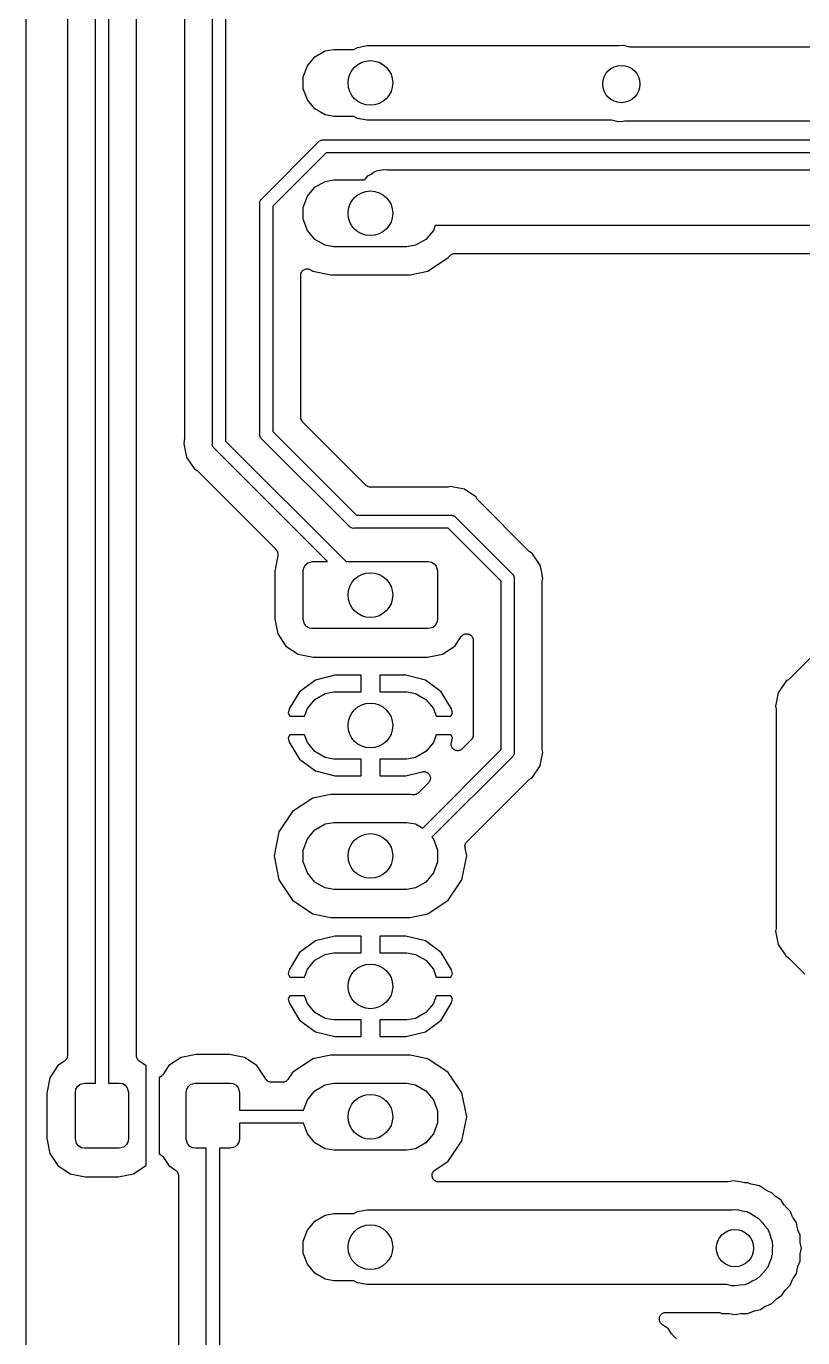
# Model space of a CAD drawing. Extents: x 82 to 161, y -171 to -33.
# Drawn here: x 82.33 to 103.17, y -133.09 to -97.89 of the extents above; entities that cross this region are included whole.
import ezdxf

# ---------------------------------------------------------------- set-up
doc = ezdxf.new("R2010")
doc.units = 0
doc.header["$MEASUREMENT"] = 0
doc.layers.add('BLACK', color=7, linetype='CONTINUOUS')

msp = doc.modelspace()

# ---------------------------------------------------------------- linework, layer by layer
at = {"layer": 'BLACK', "linetype": 'CONTINUOUS'}
for p, q in [((82.334, -170.411), (82.334, -33.6779)), ((84.1895, -126.252), (84.1895, -93.204)), ((84.5395, -93.204), (84.5395, -126.252)), ((85.2895, -125.521), (85.2895, -93.8506)), ((83.4395, -94.0203), (83.4395, -125.521)), ((86.578, -97.0259), (86.578, -108.985)), ((87.328, -109.085), (87.328, -96.9252)), ((87.678, -96.9901), (87.678, -109.021)), ((90.0796, -98.7102), (90.3544, -98.5515)), ((90.3544, -98.5515), (90.5883, -98.5103)), ((90.5883, -98.5103), (91.1258, -98.5103)), ((91.1258, -98.5103), (91.2197, -98.4561)), ((91.2197, -98.4561), (91.4795, -98.4103)), ((91.4795, -98.4103), (98.2236, -98.4103)), ((98.2236, -98.4103), (98.3558, -98.3987)), ((98.3558, -98.3987), (98.4839, -98.4331)), ((98.4839, -98.4331), (98.529, -98.441)), ((98.529, -98.441), (105.994, -98.441)), ((89.8756, -98.9533), (90.0796, -98.7102)), ((89.767, -99.2516), (89.8756, -98.9533)), ((89.767, -99.569), (89.767, -99.2516)), ((89.8756, -99.8672), (89.767, -99.569)), ((90.0796, -100.11), (89.8756, -99.8672)), ((90.3544, -100.269), (90.0796, -100.11)), ((90.5883, -100.31), (90.3544, -100.269)), ((91.1258, -100.31), (90.5883, -100.31)), ((91.2197, -100.364), (91.1258, -100.31)), ((91.4795, -100.41), (91.2197, -100.364)), ((98.0363, -100.41), (91.4795, -100.41)), ((98.0814, -100.418), (98.0363, -100.41)), ((98.2095, -100.453), (98.0814, -100.418)), ((98.254, -100.449), (98.2095, -100.453)), ((98.298, -100.456), (98.254, -100.449)), ((98.3855, -100.441), (98.298, -100.456)), ((106.3, -100.441), (98.3855, -100.441)), ((88.6547, -102.518), (90.1775, -100.996)), ((90.1775, -100.996), (90.1924, -100.978)), ((90.1924, -100.978), (90.2125, -100.966)), ((90.2125, -100.966), (90.2315, -100.953)), ((90.2315, -100.953), (90.239, -100.951)), ((90.239, -100.951), (90.2458, -100.947)), ((90.2458, -100.947), (90.2687, -100.943)), ((90.2687, -100.943), (90.2911, -100.937)), ((90.2911, -100.937), (90.3142, -100.939)), ((90.3142, -100.939), (111.166, -100.939)), ((90.3791, -101.289), (88.948, -102.72)), ((111.23, -101.289), (90.3791, -101.289)), ((90.0796, -102.21), (90.3544, -102.052)), ((90.3544, -102.052), (90.5883, -102.01)), ((90.5883, -102.01), (91.4063, -102.01)), ((91.4063, -102.01), (91.4348, -101.982)), ((91.4348, -101.982), (91.4988, -101.906)), ((91.4988, -101.906), (91.5849, -101.856)), ((91.5849, -101.856), (91.6664, -101.799)), ((91.6664, -101.799), (91.6988, -101.79)), ((91.6988, -101.79), (91.7278, -101.773)), ((91.7278, -101.773), (91.8258, -101.756)), ((91.8258, -101.756), (91.9219, -101.73)), ((91.9219, -101.73), (92.021, -101.739)), ((92.021, -101.739), (106.023, -101.739)), ((89.8756, -102.453), (90.0796, -102.21)), ((88.596, -102.632), (88.602, -102.61)), ((88.598, -102.655), (88.596, -102.632)), ((88.598, -108.831), (88.598, -102.655)), ((88.602, -102.61), (88.606, -102.587)), ((88.606, -102.587), (88.6099, -102.58)), ((88.6099, -102.58), (88.612, -102.572)), ((88.612, -102.572), (88.6253, -102.553)), ((88.6253, -102.553), (88.6369, -102.533)), ((88.6369, -102.533), (88.6547, -102.518)), ((88.948, -102.72), (88.948, -108.767)), ((89.767, -102.752), (89.8756, -102.453)), ((89.767, -103.069), (89.767, -102.752)), ((89.8756, -103.367), (89.767, -103.069)), ((90.0796, -103.61), (89.8756, -103.367)), ((93.2584, -103.367), (93.0544, -103.61)), ((93.3051, -103.239), (93.2584, -103.367)), ((104.707, -103.239), (93.3051, -103.239)), ((90.3544, -103.769), (90.0796, -103.61)), ((90.5883, -103.81), (90.3544, -103.769)), ((92.5457, -103.81), (90.5883, -103.81)), ((92.7796, -103.769), (92.5457, -103.81)), ((93.0544, -103.61), (92.7796, -103.769)), ((93.1108, -104.465), (93.6566, -104.1)), ((93.6566, -104.1), (93.6787, -104.067)), ((93.6787, -104.067), (93.6958, -104.049)), ((93.6958, -104.049), (93.7117, -104.03)), ((93.7117, -104.03), (93.7167, -104.027)), ((93.7167, -104.027), (93.7207, -104.023)), ((93.7207, -104.023), (93.7429, -104.012)), ((93.7429, -104.012), (93.7643, -104)), ((93.7643, -104), (93.77, -103.999)), ((93.77, -103.999), (93.7752, -103.996)), ((93.7752, -103.996), (93.7998, -103.993)), ((93.7998, -103.993), (93.8242, -103.989)), ((93.8242, -103.989), (104.203, -103.989)), ((89.6984, -104.563), (89.7043, -104.539)), ((89.7043, -104.539), (89.7086, -104.515)), ((89.7086, -104.515), (89.7114, -104.51)), ((89.7114, -104.51), (89.7128, -104.504)), ((89.7128, -104.504), (89.7266, -104.484)), ((89.7266, -104.484), (89.7389, -104.462)), ((89.7389, -104.462), (89.7434, -104.458)), ((89.7434, -104.458), (89.7466, -104.454)), ((89.7466, -104.454), (89.7665, -104.439)), ((89.7665, -104.439), (89.7855, -104.423)), ((89.7855, -104.423), (89.7909, -104.421)), ((89.7909, -104.421), (89.7956, -104.418)), ((89.7956, -104.418), (89.8194, -104.411)), ((89.8194, -104.411), (89.8426, -104.402)), ((89.8426, -104.402), (89.8484, -104.402)), ((89.8484, -104.402), (89.8539, -104.401)), ((89.8539, -104.401), (89.8786, -104.402)), ((89.8786, -104.402), (89.9034, -104.402)), ((89.9034, -104.402), (89.9088, -104.404)), ((89.9088, -104.404), (89.9146, -104.405)), ((89.9146, -104.405), (89.9373, -104.415)), ((89.9373, -104.415), (89.9605, -104.423)), ((89.9605, -104.423), (89.9649, -104.427)), ((89.9649, -104.427), (89.9702, -104.429)), ((89.9702, -104.429), (90.0232, -104.465)), ((90.0232, -104.465), (90.5045, -104.56)), ((92.6295, -104.56), (93.1108, -104.465)), ((89.698, -104.575), (89.699, -104.569)), ((89.698, -108.383), (89.698, -104.575)), ((89.699, -104.569), (89.6984, -104.563)), ((90.5045, -104.56), (92.6295, -104.56)), ((89.6993, -108.391), (89.698, -108.383)), ((89.6987, -108.399), (89.6993, -108.391)), ((89.7046, -108.421), (89.6987, -108.399)), ((89.7086, -108.443), (89.7046, -108.421)), ((89.7124, -108.45), (89.7086, -108.443)), ((89.7144, -108.457), (89.7124, -108.45)), ((89.7275, -108.476), (89.7144, -108.457)), ((89.7389, -108.496), (89.7275, -108.476)), ((89.7448, -108.501), (89.7389, -108.496)), ((89.7493, -108.507), (89.7448, -108.501)), ((91.4544, -110.212), (89.7493, -108.507)), ((86.5746, -109.019), (86.5599, -109.093)), ((86.5599, -109.093), (86.6317, -109.454)), ((86.575, -109.002), (86.5746, -109.019)), ((86.578, -108.985), (86.575, -109.002)), ((87.326, -109.108), (87.328, -109.085)), ((87.332, -109.131), (87.326, -109.108)), ((87.678, -109.021), (90.9145, -112.257)), ((88.596, -108.854), (88.598, -108.831)), ((88.602, -108.877), (88.596, -108.854)), ((88.606, -108.9), (88.602, -108.877)), ((88.6099, -108.907), (88.606, -108.9)), ((88.612, -108.914), (88.6099, -108.907)), ((88.6253, -108.933), (88.612, -108.914)), ((88.6369, -108.953), (88.6253, -108.933)), ((88.6547, -108.968), (88.6369, -108.953)), ((90.9934, -111.307), (88.6547, -108.968)), ((88.948, -108.767), (91.195, -111.013)), ((86.6317, -109.454), (86.6442, -109.473)), ((87.336, -109.154), (87.332, -109.131)), ((87.3399, -109.161), (87.336, -109.154)), ((87.342, -109.168), (87.3399, -109.161)), ((87.3553, -109.187), (87.342, -109.168)), ((87.3669, -109.207), (87.3553, -109.187)), ((87.3847, -109.222), (87.3669, -109.207)), ((90.4195, -112.257), (87.3847, -109.222)), ((86.6442, -109.473), (86.6442, -109.473)), ((86.6442, -109.473), (86.8361, -109.76)), ((86.8361, -109.76), (86.899, -109.802)), ((86.899, -109.802), (86.9114, -109.814)), ((86.9114, -109.814), (86.9255, -109.824)), ((86.9255, -109.824), (89.0368, -111.935)), ((91.4607, -110.217), (91.4544, -110.212)), ((91.4656, -110.223), (91.4607, -110.217)), ((91.4855, -110.234), (91.4656, -110.223)), ((91.5042, -110.247), (91.4855, -110.234)), ((91.5116, -110.249), (91.5042, -110.247)), ((91.5183, -110.253), (91.5116, -110.249)), ((91.5408, -110.257), (91.5183, -110.253)), ((91.5629, -110.263), (91.5408, -110.257)), ((91.5706, -110.262), (91.5629, -110.263)), ((91.5781, -110.263), (91.5706, -110.262)), ((93.6177, -110.263), (91.5781, -110.263)), ((93.6346, -110.261), (93.6177, -110.263)), ((93.6518, -110.26), (93.6346, -110.261)), ((93.726, -110.245), (93.6518, -110.26)), ((93.8002, -110.26), (93.726, -110.245)), ((94.0869, -110.317), (93.8002, -110.26)), ((94.3929, -110.522), (94.0869, -110.317)), ((94.4349, -110.585), (94.3929, -110.522)), ((94.4468, -110.597), (94.4349, -110.585)), ((94.4567, -110.611), (94.4468, -110.597)), ((95.8275, -111.982), (94.4567, -110.611)), ((107.509, -110.702), (102.801, -115.411)), ((91.195, -111.013), (93.7184, -111.013)), ((93.7184, -111.013), (93.7415, -111.011)), ((93.7415, -111.011), (93.7639, -111.017)), ((93.7639, -111.017), (93.7868, -111.022)), ((93.7868, -111.022), (93.7935, -111.025)), ((93.7935, -111.025), (93.8011, -111.027)), ((93.8011, -111.027), (93.8201, -111.041)), ((93.8201, -111.041), (93.8402, -111.052)), ((93.8402, -111.052), (93.8551, -111.07)), ((93.8551, -111.07), (95.3683, -112.583)), ((91.0083, -111.325), (90.9934, -111.307)), ((91.0284, -111.336), (91.0083, -111.325)), ((91.0474, -111.35), (91.0284, -111.336)), ((91.055, -111.352), (91.0474, -111.35)), ((91.0617, -111.355), (91.055, -111.352)), ((91.0846, -111.36), (91.0617, -111.355)), ((91.107, -111.366), (91.0846, -111.36)), ((91.1301, -111.364), (91.107, -111.366)), ((93.6535, -111.364), (91.1301, -111.364)), ((95.075, -112.785), (93.6535, -111.364)), ((89.0847, -112.093), (88.9989, -112.524)), ((89.0368, -111.935), (89.051, -111.955)), ((89.051, -111.955), (89.0665, -111.975)), ((89.0665, -111.975), (89.0683, -111.98)), ((89.0683, -111.98), (89.0717, -111.985)), ((89.0717, -111.985), (89.0781, -112.009)), ((89.0781, -112.009), (89.086, -112.032)), ((89.0852, -112.068), (89.0847, -112.093)), ((89.0874, -112.043), (89.0852, -112.068)), ((89.086, -112.032), (89.0859, -112.038)), ((89.0859, -112.038), (89.0874, -112.043)), ((89.892, -112.29), (90.017, -112.257)), ((90.017, -112.257), (90.4195, -112.257)), ((90.9145, -112.257), (93.117, -112.257)), ((93.117, -112.257), (93.2025, -112.272)), ((93.2025, -112.272), (93.2777, -112.315)), ((95.8416, -111.992), (95.8275, -111.982)), ((95.854, -112.004), (95.8416, -111.992)), ((95.9169, -112.046), (95.854, -112.004)), ((96.1213, -112.352), (95.9169, -112.046)), ((88.9989, -112.524), (88.9989, -113.79)), ((89.767, -112.507), (89.7821, -112.421)), ((89.767, -113.807), (89.767, -112.507)), ((89.7821, -112.421), (89.8255, -112.346)), ((89.8255, -112.346), (89.892, -112.29)), ((93.2777, -112.315), (93.3335, -112.382)), ((93.3335, -112.382), (93.367, -112.507)), ((93.367, -112.507), (93.367, -113.807)), ((95.3683, -112.583), (95.3861, -112.598)), ((95.3861, -112.598), (95.3977, -112.618)), ((95.3977, -112.618), (95.411, -112.637)), ((96.1524, -112.508), (96.1213, -112.352)), ((96.1931, -112.712), (96.1524, -112.508)), ((95.075, -117.302), (95.075, -112.785)), ((95.411, -112.637), (95.4131, -112.645)), ((95.4131, -112.645), (95.417, -112.652)), ((95.417, -112.652), (95.421, -112.675)), ((95.421, -112.675), (95.427, -112.697)), ((95.427, -112.697), (95.425, -112.72)), ((95.425, -112.72), (95.425, -117.366)), ((96.175, -112.821), (96.178, -112.804)), ((96.175, -117.266), (96.175, -112.821)), ((96.178, -112.804), (96.1784, -112.787)), ((96.1784, -112.787), (96.1931, -112.712)), ((88.9989, -113.79), (89.0795, -114.195)), ((89.8005, -113.932), (89.767, -113.807)), ((89.8563, -113.999), (89.8005, -113.932)), ((89.9315, -114.042), (89.8563, -113.999)), ((90.017, -114.057), (89.9315, -114.042)), ((93.242, -114.024), (93.117, -114.057)), ((93.3085, -113.968), (93.242, -114.024)), ((93.3519, -113.893), (93.3085, -113.968)), ((93.367, -113.807), (93.3519, -113.893)), ((89.0795, -114.195), (89.2995, -114.524)), ((93.117, -114.057), (90.017, -114.057)), ((93.8345, -114.524), (94.0045, -114.27)), ((94.0045, -114.27), (94.0111, -114.263)), ((94.0111, -114.263), (94.0159, -114.255)), ((94.0159, -114.255), (94.032, -114.241)), ((94.032, -114.241), (94.0465, -114.226)), ((94.0465, -114.226), (94.0551, -114.222)), ((94.0551, -114.222), (94.0625, -114.216)), ((94.0625, -114.216), (94.0822, -114.209)), ((94.0822, -114.209), (94.101, -114.199)), ((94.101, -114.199), (94.1106, -114.198)), ((94.1106, -114.198), (94.1196, -114.195)), ((94.1196, -114.195), (94.1406, -114.195)), ((94.1406, -114.195), (94.1614, -114.193)), ((94.1614, -114.193), (94.1708, -114.195)), ((94.1708, -114.195), (94.1804, -114.195)), ((94.1804, -114.195), (94.2001, -114.202)), ((94.2001, -114.202), (94.2205, -114.207)), ((94.2205, -114.207), (94.2285, -114.212)), ((94.2285, -114.212), (94.2375, -114.216)), ((94.2375, -114.216), (94.2536, -114.229)), ((94.2536, -114.229), (94.271, -114.241)), ((94.271, -114.241), (94.2767, -114.249)), ((94.2767, -114.249), (94.2841, -114.255)), ((94.2841, -114.255), (94.2946, -114.273)), ((94.2946, -114.273), (94.307, -114.29)), ((94.307, -114.29), (94.3096, -114.299)), ((94.3096, -114.299), (94.3144, -114.307)), ((94.3144, -114.307), (94.3181, -114.328)), ((94.3181, -114.328), (94.324, -114.348)), ((94.324, -114.348), (94.3233, -114.358)), ((94.3233, -114.358), (94.325, -114.367)), ((94.325, -114.367), (94.325, -116.918)), ((89.2995, -114.524), (89.6287, -114.744)), ((89.6287, -114.744), (90.0342, -114.825)), ((93.0998, -114.825), (93.5053, -114.744)), ((93.5053, -114.744), (93.8345, -114.524)), ((90.0342, -114.825), (93.0998, -114.825)), ((90.0904, -115.438), (89.6678, -115.752)), ((90.6136, -115.307), (90.0904, -115.438)), ((91.317, -115.307), (90.6136, -115.307)), ((91.317, -115.757), (91.317, -115.307)), ((91.817, -115.307), (91.817, -115.757)), ((92.5204, -115.307), (91.817, -115.307)), ((93.0436, -115.438), (92.5204, -115.307)), ((93.4662, -115.752), (93.0436, -115.438)), ((102.774, -115.433), (102.711, -115.475)), ((102.786, -115.421), (102.774, -115.433)), ((102.801, -115.411), (102.786, -115.421)), ((89.6678, -115.752), (89.3919, -116.212)), ((90.0796, -115.957), (90.3544, -115.798)), ((90.3544, -115.798), (90.5883, -115.757)), ((90.5883, -115.757), (91.317, -115.757)), ((91.817, -115.757), (92.5457, -115.757)), ((92.5457, -115.757), (92.7796, -115.798)), ((92.7796, -115.798), (93.0544, -115.957)), ((93.7421, -116.212), (93.4662, -115.752)), ((102.507, -115.781), (102.435, -116.141)), ((102.541, -115.729), (102.507, -115.781)), ((102.711, -115.475), (102.541, -115.729)), ((102.541, -115.729), (102.541, -115.729)), ((89.8756, -116.2), (90.0796, -115.957)), ((93.0544, -115.957), (93.2584, -116.2)), ((102.435, -116.141), (102.45, -116.216)), ((89.3919, -116.212), (89.3614, -116.324)), ((89.3614, -116.324), (89.4055, -116.407)), ((89.4055, -116.407), (89.8002, -116.407)), ((89.8002, -116.407), (89.8756, -116.2)), ((93.2584, -116.2), (93.3338, -116.407)), ((93.3338, -116.407), (93.7285, -116.407)), ((93.7285, -116.407), (93.7726, -116.324)), ((93.7726, -116.324), (93.7421, -116.212)), ((102.45, -116.216), (102.45, -116.233)), ((102.45, -116.233), (102.453, -116.25)), ((102.453, -116.25), (102.453, -122.066)), ((89.4055, -116.907), (89.3614, -116.99)), ((89.3614, -116.99), (89.3919, -117.102)), ((89.3919, -117.102), (89.6678, -117.562)), ((89.8002, -116.907), (89.4055, -116.907)), ((89.8756, -117.114), (89.8002, -116.907)), ((90.0796, -117.357), (89.8756, -117.114)), ((93.2584, -117.114), (93.0544, -117.357)), ((93.3338, -116.907), (93.2584, -117.114)), ((93.7285, -116.907), (93.3338, -116.907)), ((93.7726, -116.99), (93.7285, -116.907)), ((93.7331, -117.146), (93.7372, -117.131)), ((93.7344, -117.161), (93.7331, -117.146)), ((93.7331, -117.175), (93.7344, -117.161)), ((93.737, -117.191), (93.7331, -117.175)), ((93.7384, -117.206), (93.737, -117.191)), ((93.7372, -117.131), (93.7386, -117.115)), ((93.7447, -117.22), (93.7384, -117.206)), ((93.7386, -117.115), (93.7726, -116.99)), ((94.2737, -117.042), (94.0312, -117.285)), ((94.2782, -117.036), (94.2737, -117.042)), ((94.2841, -117.031), (94.2782, -117.036)), ((94.2955, -117.011), (94.2841, -117.031)), ((94.3086, -116.992), (94.2955, -117.011)), ((94.3106, -116.985), (94.3086, -116.992)), ((94.3144, -116.978), (94.3106, -116.985)), ((94.3184, -116.956), (94.3144, -116.978)), ((94.3243, -116.934), (94.3184, -116.956)), ((94.325, -116.918), (94.3237, -116.926)), ((94.3237, -116.926), (94.3243, -116.934)), ((89.6678, -117.562), (90.0904, -117.876)), ((90.3544, -117.516), (90.0796, -117.357)), ((90.5883, -117.557), (90.3544, -117.516)), ((91.317, -117.557), (90.5883, -117.557)), ((91.317, -118.007), (91.317, -117.557)), ((92.5457, -117.557), (91.817, -117.557)), ((91.817, -117.557), (91.817, -118.007)), ((92.7796, -117.516), (92.5457, -117.557)), ((93.0544, -117.357), (92.7796, -117.516)), ((92.9689, -119.408), (95.075, -117.302)), ((95.3683, -117.503), (93.2187, -119.653)), ((93.7485, -117.234), (93.7447, -117.22)), ((93.7575, -117.247), (93.7485, -117.234)), ((93.7641, -117.261), (93.7575, -117.247)), ((93.7747, -117.272), (93.7641, -117.261)), ((93.7832, -117.284), (93.7747, -117.272)), ((93.796, -117.293), (93.7832, -117.284)), ((93.8071, -117.304), (93.796, -117.293)), ((93.8206, -117.311), (93.8071, -117.304)), ((93.8328, -117.319), (93.8206, -117.311)), ((93.8479, -117.323), (93.8328, -117.319)), ((93.8622, -117.33), (93.8479, -117.323)), ((93.877, -117.331), (93.8622, -117.33)), ((93.8914, -117.335), (93.877, -117.331)), ((93.9071, -117.334), (93.8914, -117.335)), ((93.9227, -117.335), (93.9071, -117.334)), ((93.9371, -117.331), (93.9227, -117.335)), ((93.952, -117.33), (93.9371, -117.331)), ((93.9663, -117.324), (93.952, -117.33)), ((93.9814, -117.32), (93.9663, -117.324)), ((93.9936, -117.311), (93.9814, -117.32)), ((94.0072, -117.305), (93.9936, -117.311)), ((94.0183, -117.294), (94.0072, -117.305)), ((94.0312, -117.285), (94.0183, -117.294)), ((95.3861, -117.488), (95.3683, -117.503)), ((95.3977, -117.468), (95.3861, -117.488)), ((95.411, -117.449), (95.3977, -117.468)), ((95.4131, -117.442), (95.411, -117.449)), ((95.417, -117.435), (95.4131, -117.442)), ((95.421, -117.412), (95.417, -117.435)), ((95.427, -117.389), (95.421, -117.412)), ((95.425, -117.366), (95.427, -117.389)), ((96.1221, -117.731), (96.1931, -117.374)), ((96.178, -117.283), (96.175, -117.266)), ((96.1784, -117.3), (96.178, -117.283)), ((96.1931, -117.374), (96.1784, -117.3)), ((90.0904, -117.876), (90.6136, -118.007)), ((92.5204, -118.007), (92.959, -117.897)), ((92.959, -117.897), (92.9728, -117.896)), ((92.9728, -117.896), (92.9862, -117.893)), ((92.9862, -117.893), (93.0029, -117.894)), ((93.0029, -117.894), (93.0196, -117.893)), ((93.0196, -117.893), (93.0329, -117.897)), ((93.0329, -117.897), (93.0468, -117.898)), ((93.0468, -117.898), (93.0619, -117.905)), ((93.0619, -117.905), (93.078, -117.91)), ((93.078, -117.91), (93.0893, -117.918)), ((95.9169, -118.041), (96.1213, -117.735)), ((96.1213, -117.735), (96.1221, -117.731)), ((96.1221, -117.731), (96.1221, -117.731)), ((90.6136, -118.007), (91.317, -118.007)), ((91.817, -118.007), (92.5204, -118.007)), ((93.1252, -118.191), (92.8452, -118.471)), ((93.0893, -117.918), (93.1019, -117.924)), ((93.1019, -117.924), (93.1137, -117.935)), ((93.1137, -117.935), (93.1272, -117.945)), ((93.1332, -118.179), (93.1252, -118.191)), ((93.1272, -117.945), (93.135, -117.957)), ((93.1432, -118.17), (93.1332, -118.179)), ((93.135, -117.957), (93.1448, -117.967)), ((93.1505, -118.155), (93.1432, -118.17)), ((93.1448, -117.967), (93.1519, -117.982)), ((93.1601, -118.141), (93.1505, -118.155)), ((93.1519, -117.982), (93.1613, -117.996)), ((93.1637, -118.127), (93.1601, -118.141)), ((93.1613, -117.996), (93.1647, -118.009)), ((93.1698, -118.115), (93.1637, -118.127)), ((93.1647, -118.009), (93.1705, -118.022)), ((93.1715, -118.098), (93.1698, -118.115)), ((93.1705, -118.022), (93.172, -118.038)), ((93.1758, -118.082), (93.1715, -118.098)), ((93.172, -118.038), (93.176, -118.054)), ((93.176, -118.054), (93.1746, -118.068)), ((93.1746, -118.068), (93.1758, -118.082)), ((94.1534, -119.779), (95.8275, -118.105)), ((95.8275, -118.105), (95.8416, -118.095)), ((95.8416, -118.095), (95.854, -118.083)), ((95.854, -118.083), (95.9169, -118.041)), ((90.0232, -118.603), (89.4774, -118.967)), ((90.5045, -118.507), (90.0232, -118.603)), ((92.6295, -118.507), (90.5045, -118.507)), ((92.6874, -118.519), (92.6295, -118.507)), ((92.7121, -118.519), (92.6874, -118.519)), ((92.7367, -118.521), (92.7121, -118.519)), ((92.7423, -118.52), (92.7367, -118.521)), ((92.7481, -118.52), (92.7423, -118.52)), ((92.7715, -118.512), (92.7481, -118.52)), ((92.7955, -118.505), (92.7715, -118.512)), ((92.8002, -118.502), (92.7955, -118.505)), ((92.8057, -118.5), (92.8002, -118.502)), ((92.825, -118.485), (92.8057, -118.5)), ((92.8452, -118.471), (92.825, -118.485)), ((89.4774, -118.967), (89.1127, -119.513)), ((90.0796, -119.457), (90.3544, -119.298)), ((90.3544, -119.298), (90.5883, -119.257)), ((90.5883, -119.257), (92.5457, -119.257)), ((92.5457, -119.257), (92.7796, -119.298)), ((92.7796, -119.298), (92.9689, -119.408)), ((89.1127, -119.513), (88.9847, -120.157)), ((89.8756, -119.7), (90.0796, -119.457)), ((93.2187, -119.653), (93.2584, -119.7)), ((89.767, -119.998), (89.8756, -119.7)), ((89.767, -120.316), (89.767, -119.998)), ((93.2584, -119.7), (93.367, -119.998)), ((93.367, -119.998), (93.367, -120.316)), ((94.1028, -119.887), (94.1043, -119.882)), ((94.105, -119.912), (94.1028, -119.887)), ((94.1042, -119.876), (94.1121, -119.852)), ((94.1043, -119.882), (94.1042, -119.876)), ((94.1055, -119.937), (94.105, -119.912)), ((94.1493, -120.157), (94.1055, -119.937)), ((94.1121, -119.852), (94.1185, -119.829)), ((94.1185, -119.829), (94.1218, -119.824)), ((94.1218, -119.824), (94.1237, -119.818)), ((94.1237, -119.818), (94.1392, -119.799)), ((94.1392, -119.799), (94.1534, -119.779)), ((88.9847, -120.157), (89.1127, -120.801)), ((89.8756, -120.614), (89.767, -120.316)), ((93.367, -120.316), (93.2584, -120.614)), ((94.0213, -120.801), (94.1493, -120.157)), ((90.0796, -120.857), (89.8756, -120.614)), ((93.2584, -120.614), (93.0544, -120.857)), ((89.1127, -120.801), (89.4774, -121.347)), ((90.3544, -121.016), (90.0796, -120.857)), ((90.5883, -121.057), (90.3544, -121.016)), ((92.5457, -121.057), (90.5883, -121.057)), ((92.7796, -121.016), (92.5457, -121.057)), ((93.0544, -120.857), (92.7796, -121.016)), ((93.6566, -121.347), (94.0213, -120.801)), ((89.4774, -121.347), (90.0232, -121.711)), ((93.1108, -121.711), (93.6566, -121.347)), ((90.0232, -121.711), (90.5045, -121.807)), ((92.6295, -121.807), (93.1108, -121.711)), ((90.5045, -121.807), (92.6295, -121.807)), ((102.45, -122.1), (102.435, -122.174)), ((102.453, -122.066), (102.45, -122.083)), ((102.45, -122.083), (102.45, -122.1)), ((90.0904, -122.438), (89.6678, -122.752)), ((90.6136, -122.307), (90.0904, -122.438)), ((91.317, -122.307), (90.6136, -122.307)), ((91.317, -122.757), (91.317, -122.307)), ((91.817, -122.307), (91.817, -122.757)), ((92.5204, -122.307), (91.817, -122.307)), ((93.0436, -122.438), (92.5204, -122.307)), ((93.4662, -122.752), (93.0436, -122.438)), ((102.435, -122.174), (102.507, -122.535)), ((89.6678, -122.752), (89.3919, -123.212)), ((90.0796, -122.957), (90.3544, -122.798)), ((90.3544, -122.798), (90.5883, -122.757)), ((90.5883, -122.757), (91.317, -122.757)), ((91.817, -122.757), (92.5457, -122.757)), ((92.5457, -122.757), (92.7796, -122.798)), ((92.7796, -122.798), (93.0544, -122.957)), ((93.7421, -123.212), (93.4662, -122.752)), ((102.507, -122.535), (102.711, -122.841)), ((102.711, -122.841), (102.774, -122.883)), ((89.8756, -123.2), (90.0796, -122.957)), ((93.0544, -122.957), (93.2584, -123.2)), ((102.774, -122.883), (102.786, -122.895)), ((102.786, -122.895), (102.801, -122.905)), ((102.801, -122.905), (103.224, -123.328)), ((89.3919, -123.212), (89.3614, -123.324)), ((89.3614, -123.324), (89.4055, -123.407)), ((89.4055, -123.407), (89.8002, -123.407)), ((89.8002, -123.407), (89.8756, -123.2)), ((93.2584, -123.2), (93.3338, -123.407)), ((93.3338, -123.407), (93.7285, -123.407)), ((93.7285, -123.407), (93.7726, -123.324)), ((93.7726, -123.324), (93.7421, -123.212)), ((89.4055, -123.907), (89.3614, -123.99)), ((89.3614, -123.99), (89.3919, -124.102)), ((89.3919, -124.102), (89.6678, -124.562)), ((89.8002, -123.907), (89.4055, -123.907)), ((89.8756, -124.114), (89.8002, -123.907)), ((90.0796, -124.357), (89.8756, -124.114)), ((93.2584, -124.114), (93.0544, -124.357)), ((93.3338, -123.907), (93.2584, -124.114)), ((93.7285, -123.907), (93.3338, -123.907)), ((93.4662, -124.562), (93.7421, -124.102)), ((93.7726, -123.99), (93.7285, -123.907)), ((93.7421, -124.102), (93.7726, -123.99)), ((89.6678, -124.562), (90.0904, -124.876)), ((90.3544, -124.516), (90.0796, -124.357)), ((90.5883, -124.557), (90.3544, -124.516)), ((91.317, -124.557), (90.5883, -124.557)), ((91.317, -125.007), (91.317, -124.557)), ((92.5457, -124.557), (91.817, -124.557)), ((91.817, -124.557), (91.817, -125.007)), ((92.7796, -124.516), (92.5457, -124.557)), ((93.0544, -124.357), (92.7796, -124.516)), ((93.0436, -124.876), (93.4662, -124.562)), ((90.0904, -124.876), (90.6136, -125.007)), ((92.5204, -125.007), (93.0436, -124.876)), ((90.6136, -125.007), (91.317, -125.007)), ((91.817, -125.007), (92.5204, -125.007)), ((83.3796, -125.649), (83.3617, -125.666)), ((83.3986, -125.633), (83.3796, -125.649)), ((83.4014, -125.628), (83.3986, -125.633)), ((83.4056, -125.624), (83.4014, -125.628)), ((83.4166, -125.602), (83.4056, -125.624)), ((83.4289, -125.58), (83.4166, -125.602)), ((83.4299, -125.575), (83.4289, -125.58)), ((83.4325, -125.57), (83.4299, -125.575)), ((83.4352, -125.545), (83.4325, -125.57)), ((83.4395, -125.521), (83.4352, -125.545)), ((85.2938, -125.545), (85.2895, -125.521)), ((85.2965, -125.57), (85.2938, -125.545)), ((85.299, -125.575), (85.2965, -125.57)), ((85.3001, -125.58), (85.299, -125.575)), ((85.3124, -125.602), (85.3001, -125.58)), ((85.3234, -125.624), (85.3124, -125.602)), ((85.3276, -125.628), (85.3234, -125.624)), ((85.3304, -125.633), (85.3276, -125.628)), ((85.3494, -125.649), (85.3304, -125.633)), ((85.3673, -125.666), (85.3494, -125.649)), ((86.4887, -125.565), (86.1595, -125.785)), ((86.8942, -125.484), (86.4887, -125.565)), ((87.7848, -125.484), (86.8942, -125.484)), ((88.1903, -125.565), (87.7848, -125.484)), ((88.5195, -125.785), (88.1903, -125.565)), ((90.0232, -125.603), (89.4774, -125.967)), ((90.5045, -125.507), (90.0232, -125.603)), ((92.6295, -125.507), (90.5045, -125.507)), ((93.1108, -125.603), (92.6295, -125.507)), ((93.6566, -125.967), (93.1108, -125.603)), ((83.1845, -125.785), (82.9645, -126.114)), ((83.3617, -125.666), (83.1845, -125.785)), ((85.5445, -125.785), (85.3673, -125.666)), ((85.55, -125.793), (85.5445, -125.785)), ((85.55, -128.461), (85.55, -125.793)), ((86.1595, -125.785), (85.9975, -126.027)), ((88.7491, -126.128), (88.5195, -125.785)), ((89.4774, -125.967), (89.3526, -126.154)), ((94.0213, -126.513), (93.6566, -125.967)), ((82.9645, -126.114), (82.8839, -126.519)), ((83.6671, -126.416), (83.7105, -126.341)), ((83.7105, -126.341), (83.777, -126.285)), ((83.777, -126.285), (83.902, -126.252)), ((83.902, -126.252), (84.1895, -126.252)), ((84.5395, -126.252), (84.827, -126.252)), ((84.827, -126.252), (84.9125, -126.267)), ((84.9125, -126.267), (84.9877, -126.31)), ((84.9877, -126.31), (85.0435, -126.377)), ((85.901, -126.098), (85.9, -126.098)), ((85.9, -126.098), (85.9, -128.156)), ((85.9113, -126.093), (85.901, -126.098)), ((85.9225, -126.09), (85.9113, -126.093)), ((85.9384, -126.079), (85.9225, -126.09)), ((85.9555, -126.071), (85.9384, -126.079)), ((85.9634, -126.063), (85.9555, -126.071)), ((85.973, -126.056), (85.9634, -126.063)), ((85.9843, -126.041), (85.973, -126.056)), ((85.9975, -126.027), (85.9843, -126.041)), ((86.6421, -126.416), (86.6855, -126.341)), ((86.6855, -126.341), (86.752, -126.285)), ((86.752, -126.285), (86.877, -126.252)), ((86.877, -126.252), (87.802, -126.252)), ((87.802, -126.252), (87.8875, -126.267)), ((87.8875, -126.267), (87.9627, -126.31)), ((87.9627, -126.31), (88.0185, -126.377)), ((88.7551, -126.144), (88.7491, -126.128)), ((88.7563, -126.146), (88.7551, -126.144)), ((88.757, -126.148), (88.7563, -126.146)), ((88.7758, -126.169), (88.757, -126.148)), ((88.7941, -126.191), (88.7758, -126.169)), ((88.7958, -126.192), (88.7941, -126.191)), ((88.7971, -126.193), (88.7958, -126.192)), ((88.8221, -126.207), (88.7971, -126.193)), ((88.8468, -126.221), (88.8221, -126.207)), ((88.8487, -126.222), (88.8468, -126.221)), ((88.8504, -126.223), (88.8487, -126.222)), ((88.8785, -126.227), (88.8504, -126.223)), ((88.9066, -126.232), (88.8785, -126.227)), ((89.2071, -126.232), (88.9066, -126.232)), ((89.2315, -126.228), (89.2071, -126.232)), ((89.2561, -126.225), (89.2315, -126.228)), ((89.2612, -126.222), (89.2561, -126.225)), ((89.2669, -126.221), (89.2612, -126.222)), ((89.2884, -126.209), (89.2669, -126.221)), ((89.3106, -126.198), (89.2884, -126.209)), ((89.3146, -126.194), (89.3106, -126.198)), ((89.3196, -126.191), (89.3146, -126.194)), ((89.3355, -126.172), (89.3196, -126.191)), ((89.3526, -126.154), (89.3355, -126.172)), ((90.0796, -126.457), (90.3544, -126.298)), ((90.3544, -126.298), (90.5883, -126.257)), ((90.5883, -126.257), (92.5457, -126.257)), ((92.5457, -126.257), (92.7796, -126.298)), ((92.7796, -126.298), (93.0544, -126.457)), ((82.8839, -126.519), (82.8839, -127.735)), ((83.652, -126.502), (83.6671, -126.416)), ((83.652, -127.752), (83.652, -126.502)), ((85.0435, -126.377), (85.077, -126.502)), ((85.077, -126.502), (85.077, -127.752)), ((86.627, -126.502), (86.6421, -126.416)), ((86.627, -127.752), (86.627, -126.502)), ((88.0185, -126.377), (88.052, -126.502)), ((88.052, -126.502), (88.052, -126.982)), ((89.7729, -126.982), (89.8756, -126.7)), ((89.8756, -126.7), (90.0796, -126.457)), ((93.0544, -126.457), (93.2584, -126.7)), ((93.2584, -126.7), (93.367, -126.998)), ((94.1493, -127.157), (94.0213, -126.513)), ((88.052, -126.982), (89.7729, -126.982)), ((93.367, -126.998), (93.367, -127.316)), ((89.7729, -127.332), (88.052, -127.332)), ((88.052, -127.332), (88.052, -127.752)), ((89.8756, -127.614), (89.7729, -127.332)), ((93.367, -127.316), (93.2584, -127.614)), ((94.0213, -127.801), (94.1493, -127.157)), ((82.8839, -127.735), (82.9645, -128.14)), ((83.6855, -127.877), (83.652, -127.752)), ((85.077, -127.752), (85.0619, -127.838)), ((86.6605, -127.877), (86.627, -127.752)), ((88.052, -127.752), (88.0369, -127.838)), ((90.0796, -127.857), (89.8756, -127.614)), ((93.2584, -127.614), (93.0544, -127.857)), ((83.7413, -127.944), (83.6855, -127.877)), ((83.8165, -127.987), (83.7413, -127.944)), ((83.902, -128.002), (83.8165, -127.987)), ((84.827, -128.002), (83.902, -128.002)), ((84.952, -127.969), (84.827, -128.002)), ((85.0185, -127.913), (84.952, -127.969)), ((85.0619, -127.838), (85.0185, -127.913)), ((86.7163, -127.944), (86.6605, -127.877)), ((86.7915, -127.987), (86.7163, -127.944)), ((86.877, -128.002), (86.7915, -127.987)), ((87.1645, -128.002), (86.877, -128.002)), ((87.1645, -137.145), (87.1645, -128.002)), ((87.802, -128.002), (87.5145, -128.002)), ((87.5145, -128.002), (87.5145, -151.949)), ((87.927, -127.969), (87.802, -128.002)), ((87.9935, -127.913), (87.927, -127.969)), ((88.0369, -127.838), (87.9935, -127.913)), ((90.3544, -128.016), (90.0796, -127.857)), ((90.5883, -128.057), (90.3544, -128.016)), ((92.5457, -128.057), (90.5883, -128.057)), ((92.7796, -128.016), (92.5457, -128.057)), ((93.0544, -127.857), (92.7796, -128.016)), ((93.6566, -128.347), (94.0213, -127.801)), ((82.9645, -128.14), (83.1845, -128.469)), ((83.1845, -128.469), (83.5137, -128.689)), ((85.2153, -128.689), (85.5445, -128.469)), ((85.5445, -128.469), (85.55, -128.461)), ((85.9, -128.156), (85.901, -128.156)), ((85.901, -128.156), (85.9113, -128.161)), ((85.9113, -128.161), (85.9225, -128.164)), ((85.9225, -128.164), (85.9384, -128.175)), ((85.9384, -128.175), (85.9555, -128.183)), ((85.9555, -128.183), (85.9634, -128.191)), ((85.9634, -128.191), (85.973, -128.198)), ((85.973, -128.198), (85.9843, -128.213)), ((85.9843, -128.213), (85.9975, -128.227)), ((85.9975, -128.227), (86.1595, -128.469)), ((86.1595, -128.469), (86.3367, -128.588)), ((93.2975, -128.586), (93.6566, -128.347)), ((83.5137, -128.689), (83.9192, -128.77)), ((83.9192, -128.77), (84.8098, -128.77)), ((84.8098, -128.77), (85.2153, -128.689)), ((86.3367, -128.588), (86.3546, -128.605)), ((86.3546, -128.605), (86.3736, -128.621)), ((86.3736, -128.621), (86.3764, -128.626)), ((86.3764, -128.626), (86.3806, -128.63)), ((86.3806, -128.63), (86.3916, -128.652)), ((86.3916, -128.652), (86.4039, -128.674)), ((86.4039, -128.674), (86.4049, -128.679)), ((86.4049, -128.679), (86.4075, -128.684)), ((86.4075, -128.684), (86.4102, -128.709)), ((86.4102, -128.709), (86.4145, -128.733)), ((86.4145, -128.733), (86.4145, -137.052)), ((93.2201, -128.743), (93.2224, -128.723)), ((93.2224, -128.753), (93.2201, -128.743)), ((93.2224, -128.702), (93.2257, -128.693)), ((93.2224, -128.723), (93.2224, -128.702)), ((93.2224, -128.762), (93.2224, -128.753)), ((93.2296, -128.782), (93.2224, -128.762)), ((93.2257, -128.693), (93.2267, -128.683)), ((93.2267, -128.683), (93.236, -128.664)), ((93.2346, -128.802), (93.2296, -128.782)), ((93.2399, -128.81), (93.2346, -128.802)), ((93.236, -128.664), (93.2432, -128.644)), ((93.2432, -128.82), (93.2399, -128.81)), ((93.2432, -128.644), (93.2494, -128.637)), ((93.2567, -128.836), (93.2432, -128.82)), ((93.2494, -128.637), (93.2536, -128.629)), ((93.2536, -128.629), (93.2688, -128.614)), ((93.2688, -128.614), (93.2823, -128.598)), ((93.2823, -128.598), (93.2906, -128.593)), ((93.2906, -128.593), (93.2975, -128.586)), ((93.2683, -128.853), (93.2567, -128.836)), ((93.2761, -128.859), (93.2683, -128.853)), ((93.2823, -128.866), (93.2761, -128.859)), ((93.3004, -128.877), (93.2823, -128.866)), ((93.3174, -128.889), (93.3004, -128.877)), ((93.3266, -128.892), (93.3174, -128.889)), ((93.3349, -128.896), (93.3266, -128.892)), ((93.3556, -128.9), (93.3349, -128.896)), ((93.3757, -128.906), (93.3556, -128.9)), ((93.3853, -128.905), (93.3757, -128.906)), ((93.3948, -128.907), (93.3853, -128.905)), ((101.13, -128.907), (93.3948, -128.907)), ((101.147, -128.904), (101.13, -128.907)), ((101.165, -128.904), (101.147, -128.904)), ((101.32, -128.873), (101.165, -128.904)), ((101.475, -128.904), (101.32, -128.873)), ((101.606, -128.93), (101.475, -128.904)), ((101.475, -128.904), (101.475, -128.904)), ((101.623, -128.93), (101.606, -128.93)), ((101.64, -128.933), (101.623, -128.93)), ((101.694, -128.933), (101.64, -128.933)), ((101.744, -128.954), (101.694, -128.933)), ((101.761, -128.957), (101.744, -128.954)), ((101.777, -128.964), (101.761, -128.957)), ((102.003, -129.009), (101.777, -128.964)), ((102.195, -129.137), (102.003, -129.009)), ((102.21, -129.144), (102.195, -129.137)), ((102.225, -129.153), (102.21, -129.144)), ((102.337, -129.199), (102.225, -129.153)), ((102.423, -129.286), (102.337, -129.199)), ((102.437, -129.295), (102.423, -129.286)), ((102.45, -129.307), (102.437, -129.295)), ((102.582, -129.395), (102.45, -129.307)), ((102.67, -129.527), (102.582, -129.395)), ((102.682, -129.54), (102.67, -129.527)), ((90.0796, -129.957), (90.3544, -129.798)), ((90.3544, -129.798), (90.5883, -129.757)), ((90.5883, -129.757), (91.1258, -129.757)), ((91.1258, -129.757), (91.2197, -129.703)), ((91.2197, -129.703), (91.4795, -129.657)), ((91.4795, -129.657), (101.276, -129.657)), ((101.276, -129.657), (101.408, -129.645)), ((101.408, -129.645), (101.537, -129.68)), ((101.537, -129.68), (101.667, -129.703)), ((101.667, -129.703), (101.706, -129.725)), ((101.706, -129.725), (101.749, -129.737)), ((101.749, -129.737), (101.858, -129.813)), ((101.858, -129.813), (101.973, -129.879)), ((101.973, -129.879), (101.991, -129.9)), ((102.691, -129.554), (102.682, -129.54)), ((102.83, -129.692), (102.691, -129.554)), ((102.89, -129.838), (102.83, -129.692)), ((102.899, -129.853), (102.89, -129.838)), ((102.906, -129.868), (102.899, -129.853)), ((102.994, -130), (102.906, -129.868)), ((89.767, -130.498), (89.8756, -130.2)), ((89.8756, -130.2), (90.0796, -129.957)), ((101.991, -129.9), (101.999, -129.905)), ((101.999, -129.905), (102.084, -130.007)), ((102.084, -130.007), (102.115, -130.038)), ((102.115, -130.038), (102.14, -130.074)), ((102.14, -130.074), (102.225, -130.175)), ((102.225, -130.175), (102.241, -130.217)), ((102.241, -130.217), (102.266, -130.254)), ((103.025, -130.156), (102.994, -130)), ((103.032, -130.172), (103.025, -130.156)), ((103.035, -130.188), (103.032, -130.172)), ((103.096, -130.335), (103.035, -130.188)), ((89.767, -130.816), (89.767, -130.498)), ((102.266, -130.254), (102.301, -130.382)), ((102.301, -130.382), (102.346, -130.507)), ((102.346, -130.507), (102.346, -130.551)), ((102.346, -130.551), (102.358, -130.595)), ((103.096, -130.493), (103.096, -130.335)), ((103.099, -130.51), (103.096, -130.493)), ((103.099, -130.528), (103.099, -130.51)), ((103.13, -130.683), (103.099, -130.528)), ((89.8756, -131.114), (89.767, -130.816)), ((102.331, -130.901), (102.327, -130.946)), ((102.346, -130.859), (102.331, -130.901)), ((102.358, -130.595), (102.346, -130.727)), ((102.346, -130.727), (102.346, -130.859)), ((103.096, -130.873), (103.099, -130.856)), ((103.096, -131.031), (103.096, -130.873)), ((103.099, -130.838), (103.13, -130.683)), ((103.099, -130.856), (103.099, -130.838)), ((90.0796, -131.357), (89.8756, -131.114)), ((102.178, -131.265), (102.084, -131.359)), ((102.197, -131.225), (102.178, -131.265)), ((102.225, -131.191), (102.197, -131.225)), ((102.271, -131.066), (102.225, -131.191)), ((102.327, -130.946), (102.271, -131.066)), ((102.994, -131.366), (103.025, -131.21)), ((103.025, -131.21), (103.032, -131.194)), ((103.032, -131.194), (103.035, -131.178)), ((103.035, -131.178), (103.096, -131.031)), ((90.3544, -131.516), (90.0796, -131.357)), ((90.5883, -131.557), (90.3544, -131.516)), ((91.1258, -131.557), (90.5883, -131.557)), ((91.2197, -131.611), (91.1258, -131.557)), ((91.4795, -131.657), (91.2197, -131.611)), ((101.693, -131.637), (101.649, -131.645)), ((101.808, -131.571), (101.693, -131.637)), ((101.928, -131.515), (101.808, -131.571)), ((101.96, -131.483), (101.928, -131.515)), ((101.999, -131.461), (101.96, -131.483)), ((102.084, -131.359), (101.999, -131.461)), ((102.83, -131.674), (102.89, -131.528)), ((102.89, -131.528), (102.899, -131.513)), ((102.899, -131.513), (102.906, -131.498)), ((102.906, -131.498), (102.994, -131.366)), ((101.111, -131.657), (91.4795, -131.657)), ((101.129, -131.66), (101.111, -131.657)), ((101.258, -131.695), (101.129, -131.66)), ((101.302, -131.691), (101.258, -131.695)), ((101.346, -131.698), (101.302, -131.691)), ((101.477, -131.675), (101.346, -131.698)), ((101.609, -131.664), (101.477, -131.675)), ((101.649, -131.645), (101.609, -131.664)), ((102.476, -132.033), (102.608, -131.945)), ((102.608, -131.945), (102.696, -131.813)), ((102.696, -131.813), (102.708, -131.8)), ((102.708, -131.8), (102.717, -131.786)), ((102.717, -131.786), (102.83, -131.674)), ((101.873, -132.362), (102.029, -132.331)), ((102.029, -132.331), (102.161, -132.243)), ((102.161, -132.243), (102.176, -132.236)), ((102.176, -132.236), (102.191, -132.227)), ((102.191, -132.227), (102.337, -132.167)), ((102.337, -132.167), (102.449, -132.054)), ((102.449, -132.054), (102.463, -132.045)), ((102.463, -132.045), (102.476, -132.033)), ((99.316, -132.597), (99.318, -132.574)), ((99.318, -132.605), (99.316, -132.597)), ((99.318, -132.552), (99.3207, -132.544)), ((99.318, -132.574), (99.318, -132.552)), ((99.318, -132.612), (99.318, -132.605)), ((99.3258, -132.634), (99.318, -132.612)), ((99.3207, -132.544), (99.3213, -132.537)), ((99.3213, -132.537), (99.331, -132.516)), ((99.3318, -132.656), (99.3258, -132.634)), ((99.331, -132.516), (99.3388, -132.494)), ((99.3362, -132.662), (99.3318, -132.656)), ((99.3388, -132.669), (99.3362, -132.662)), ((99.3388, -132.494), (99.3438, -132.489)), ((99.3535, -132.687), (99.3388, -132.669)), ((99.3438, -132.489), (99.347, -132.482)), ((99.347, -132.482), (99.3632, -132.465)), ((99.3666, -132.706), (99.3535, -132.687)), ((99.3632, -132.465), (99.3779, -132.448)), ((99.3779, -132.448), (99.3845, -132.444)), ((99.3845, -132.444), (99.39, -132.439)), ((99.39, -132.439), (99.4107, -132.429)), ((99.4107, -132.429), (99.4305, -132.418)), ((99.4305, -132.418), (99.4381, -132.416)), ((99.4381, -132.416), (99.4451, -132.413)), ((99.4451, -132.413), (99.4678, -132.411)), ((99.4678, -132.411), (99.4904, -132.407)), ((99.4904, -132.407), (100.9, -132.407)), ((100.9, -132.407), (100.904, -132.408)), ((100.904, -132.408), (100.908, -132.407)), ((100.908, -132.407), (100.934, -132.413)), ((100.934, -132.413), (100.96, -132.418)), ((100.96, -132.418), (100.964, -132.419)), ((100.964, -132.419), (100.967, -132.42)), ((100.967, -132.42), (100.998, -132.433)), ((100.998, -132.433), (101.156, -132.433)), ((101.156, -132.433), (101.173, -132.436)), ((101.173, -132.436), (101.191, -132.436)), ((101.191, -132.436), (101.346, -132.467)), ((101.346, -132.467), (101.501, -132.436)), ((101.501, -132.436), (101.519, -132.436)), ((101.519, -132.436), (101.536, -132.433)), ((101.536, -132.433), (101.694, -132.433)), ((101.694, -132.433), (101.841, -132.372)), ((101.841, -132.372), (101.857, -132.369)), ((101.857, -132.369), (101.873, -132.362)), ((99.4014, -132.741), (99.3666, -132.706)), ((99.4155, -132.75), (99.4014, -132.741)), ((99.4279, -132.762), (99.4155, -132.75)), ((99.5597, -132.85), (99.4279, -132.762)), ((99.6477, -132.982), (99.5597, -132.85)), ((99.6596, -132.995), (99.6477, -132.982)), ((99.6695, -133.009), (99.6596, -132.995)), ((99.7816, -133.121), (99.6695, -133.009))]:
    msp.add_line(p, q, dxfattribs=at)
at = {"layer": 'BLACK'}
for centre, radius in [((91.567, -99.4103), 0.6), ((98.298, -99.441), 0.5), ((91.567, -102.91), 0.6), ((91.567, -113.157), 0.6), ((91.567, -116.657), 0.6), ((91.567, -120.157), 0.6), ((91.567, -123.657), 0.6), ((91.567, -127.157), 0.6), ((91.567, -130.657), 0.6), ((101.346, -130.683), 0.5)]:
    msp.add_circle(centre, radius, dxfattribs=at)

doc.saveas('drawing.dxf')
